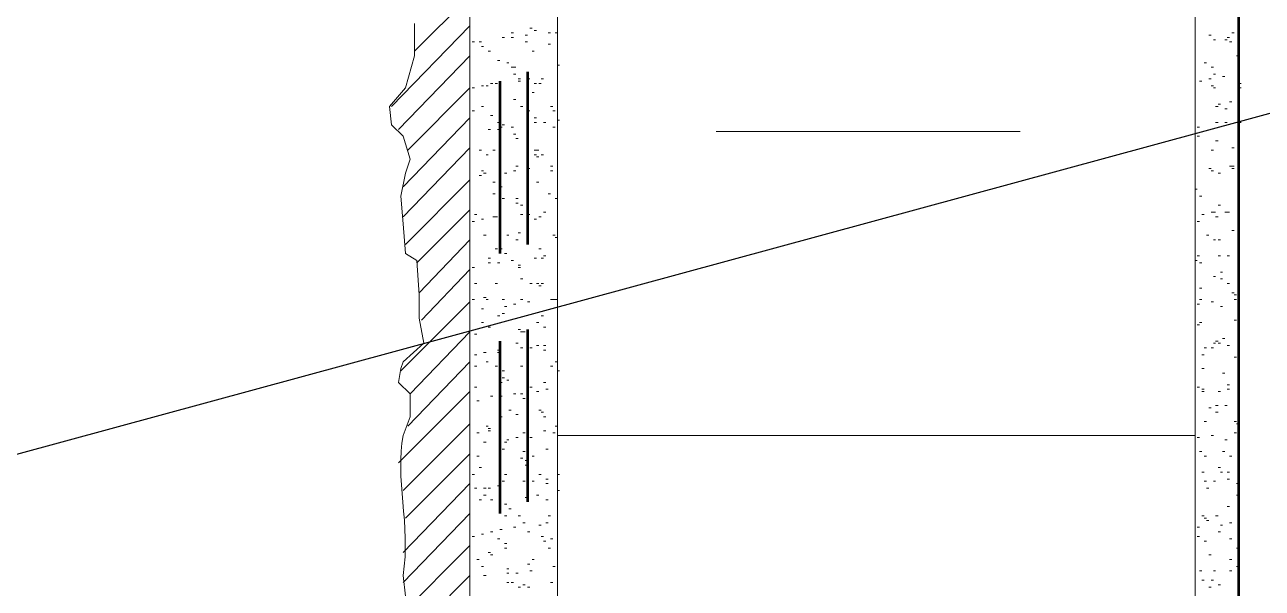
# Model space of a CAD drawing. Header units: millimetres. Extents: x 14 to 201, y 16 to 268.
# Drawn here: x 69.76 to 81.14, y 115.37 to 120.55 of the extents above; entities that cross this region are included whole.
import ezdxf

# ---------------------------------------------------------------- set-up
doc = ezdxf.new("R2010")
doc.units = ezdxf.units.MM
doc.header["$MEASUREMENT"] = 0
doc.layers.get('0').update_dxf_attribs({"linetype": 'CONTINUOUS'})

msp = doc.modelspace()

# ---------------------------------------------------------------- linework, layer by layer
at = {"color": 0, "linetype": 'Continuous', "lineweight": 53, "true_color": 0x000007}
for p, q in [((80.92, 77.766), (80.92, 129.942)), ((74.38, 120.121), (74.38, 118.533)), ((74.126, 120.036), (74.126, 118.449)), ((74.38, 117.75), (74.38, 116.163)), ((74.126, 117.644), (74.126, 116.057))]:
    msp.add_line(p, q, dxfattribs=at)
at = {"color": 0, "linetype": 'Continuous', "lineweight": 15, "true_color": 0x000007}
for p, q in [((80.518, 129.752), (80.518, 114.194)), ((73.85, 111.061), (73.85, 127.296)), ((74.655, 126.809), (74.655, 111.866))]:
    msp.add_line(p, q, dxfattribs=at)
at = {"color": 0, "linetype": 'Continuous', "lineweight": 15, "true_color": 0x656565}
for p, q in [((73.342, 120.311), (73.85, 120.819)), ((73.131, 119.803), (73.85, 120.544)), ((74.401, 120.523), (74.422, 120.523)), ((74.443, 120.502), (74.464, 120.502)), ((73.872, 120.396), (73.893, 120.396)), ((73.935, 120.396), (73.956, 120.396)), ((73.935, 120.396), (73.956, 120.396)), ((74.147, 120.438), (74.168, 120.438)), ((74.231, 120.481), (74.253, 120.481)), ((74.231, 120.438), (74.253, 120.438)), ((74.358, 120.459), (74.38, 120.459)), ((74.358, 120.396), (74.38, 120.396)), ((74.57, 120.481), (74.591, 120.481)), ((74.634, 120.481), (74.655, 120.481)), ((80.645, 120.459), (80.666, 120.459)), ((80.687, 120.417), (80.708, 120.417)), ((80.793, 120.417), (80.814, 120.417)), ((80.814, 120.438), (80.835, 120.438)), ((80.835, 120.396), (80.857, 120.396)), ((80.857, 120.481), (80.878, 120.481)), ((73.956, 120.354), (73.977, 120.354)), ((74.02, 120.311), (74.041, 120.311)), ((74.422, 120.311), (74.443, 120.311)), ((74.57, 120.375), (74.591, 120.375)), ((73.194, 119.592), (73.85, 120.269)), ((74.104, 120.227), (74.126, 120.227)), ((74.189, 120.205), (74.21, 120.205)), ((74.231, 120.163), (74.253, 120.163)), ((74.253, 120.163), (74.274, 120.163)), ((74.655, 120.184), (74.676, 120.184)), ((80.603, 120.205), (80.624, 120.205)), ((80.666, 120.163), (80.687, 120.163)), ((80.899, 120.269), (80.92, 120.269)), ((74.253, 120.1), (74.274, 120.1)), ((74.295, 120.057), (74.316, 120.057)), ((74.38, 120.057), (74.401, 120.057)), ((74.507, 120.057), (74.528, 120.057)), ((80.645, 120.057), (80.666, 120.057)), ((80.687, 120.1), (80.708, 120.1)), ((80.772, 120.079), (80.793, 120.079)), ((73.279, 119.401), (73.85, 119.973)), ((73.872, 119.973), (73.893, 119.973)), ((73.956, 119.994), (73.977, 119.994)), ((73.999, 119.994), (74.02, 119.994)), ((74.041, 120.015), (74.062, 120.015)), ((74.083, 120.015), (74.104, 120.015)), ((74.295, 120.036), (74.316, 120.036)), ((74.443, 120.015), (74.464, 120.015)), ((74.485, 120.015), (74.507, 120.015)), ((80.56, 120.036), (80.581, 120.036)), ((80.666, 119.994), (80.687, 119.994)), ((80.687, 119.973), (80.708, 119.973)), ((80.92, 120.015), (80.941, 120.015)), ((80.92, 119.973), (80.941, 119.973)), ((74.253, 119.867), (74.274, 119.867)), ((74.422, 119.93), (74.443, 119.93)), ((80.73, 119.825), (80.751, 119.825)), ((80.835, 119.846), (80.857, 119.846)), ((73.872, 119.761), (73.893, 119.761)), ((73.956, 119.803), (73.977, 119.803)), ((74.041, 119.719), (74.062, 119.719)), ((74.316, 119.803), (74.337, 119.803)), ((74.38, 119.761), (74.401, 119.761)), ((74.591, 119.803), (74.613, 119.803)), ((74.613, 119.761), (74.634, 119.761)), ((80.708, 119.803), (80.73, 119.803)), ((80.793, 119.782), (80.814, 119.782)), ((73.237, 119.062), (73.85, 119.697)), ((74.02, 119.592), (74.041, 119.592)), ((74.104, 119.655), (74.126, 119.655)), ((74.104, 119.592), (74.126, 119.592)), ((74.126, 119.613), (74.147, 119.613)), ((74.147, 119.634), (74.168, 119.634)), ((74.231, 119.613), (74.253, 119.613)), ((74.443, 119.697), (74.464, 119.697)), ((74.443, 119.655), (74.464, 119.655)), ((74.528, 119.655), (74.549, 119.655)), ((74.613, 119.613), (74.634, 119.613)), ((74.655, 119.676), (74.676, 119.676)), ((80.539, 119.613), (80.56, 119.613)), ((80.708, 119.655), (80.73, 119.655)), ((80.793, 119.655), (80.814, 119.655)), ((80.92, 119.655), (80.941, 119.655)), ((74.253, 119.549), (74.274, 119.549)), ((74.274, 119.507), (74.295, 119.507)), ((76.115, 119.571), (78.909, 119.571)), ((80.539, 119.528), (80.56, 119.528)), ((80.708, 119.486), (80.73, 119.486)), ((73.237, 118.787), (73.85, 119.422)), ((73.935, 119.401), (73.956, 119.401)), ((74.062, 119.401), (74.083, 119.401)), ((74.443, 119.401), (74.464, 119.401)), ((74.464, 119.401), (74.485, 119.401)), ((80.666, 119.401), (80.687, 119.401)), ((80.857, 119.422), (80.878, 119.422)), ((73.999, 119.359), (74.02, 119.359)), ((74.274, 119.253), (74.295, 119.253)), ((74.443, 119.359), (74.464, 119.359)), ((74.464, 119.338), (74.485, 119.338)), ((74.507, 119.359), (74.528, 119.359)), ((74.591, 119.253), (74.613, 119.253)), ((80.835, 119.253), (80.857, 119.253)), ((80.857, 119.253), (80.878, 119.253)), ((73.935, 119.168), (73.956, 119.168)), ((73.956, 119.211), (73.977, 119.211)), ((73.977, 119.189), (73.999, 119.189)), ((74.168, 119.189), (74.189, 119.189)), ((74.253, 119.211), (74.274, 119.211)), ((74.253, 119.211), (74.274, 119.211)), ((74.38, 119.232), (74.401, 119.232)), ((74.591, 119.211), (74.613, 119.211)), ((80.645, 119.232), (80.666, 119.232)), ((80.666, 119.211), (80.687, 119.211)), ((80.73, 119.189), (80.751, 119.189)), ((80.857, 119.232), (80.878, 119.232)), ((73.258, 118.533), (73.85, 119.126)), ((74.062, 119.105), (74.083, 119.105)), ((74.126, 119.062), (74.147, 119.062)), ((74.464, 119.105), (74.485, 119.105)), ((80.518, 119.041), (80.539, 119.041)), ((74.062, 118.999), (74.083, 118.999)), ((74.147, 118.957), (74.168, 118.957)), ((74.274, 118.957), (74.295, 118.957)), ((74.274, 118.914), (74.295, 118.914)), ((74.57, 118.999), (74.591, 118.999)), ((74.634, 118.957), (74.655, 118.957)), ((80.56, 118.978), (80.581, 118.978)), ((73.364, 118.364), (73.85, 118.851)), ((73.893, 118.808), (73.914, 118.808)), ((74.316, 118.893), (74.337, 118.893)), ((74.316, 118.808), (74.337, 118.808)), ((74.38, 118.808), (74.401, 118.808)), ((74.38, 118.808), (74.401, 118.808)), ((74.528, 118.83), (74.549, 118.83)), ((80.581, 118.808), (80.603, 118.808)), ((80.666, 118.83), (80.687, 118.83)), ((80.687, 118.83), (80.708, 118.83)), ((80.73, 118.893), (80.751, 118.893)), ((80.793, 118.83), (80.814, 118.83)), ((80.814, 118.83), (80.835, 118.83)), ((73.872, 118.745), (73.893, 118.745)), ((73.956, 118.766), (73.977, 118.766)), ((74.062, 118.787), (74.083, 118.787)), ((74.083, 118.787), (74.104, 118.787)), ((74.443, 118.766), (74.464, 118.766)), ((74.485, 118.787), (74.507, 118.787)), ((80.539, 118.745), (80.56, 118.745)), ((80.708, 118.787), (80.73, 118.787)), ((73.385, 118.089), (73.85, 118.576)), ((73.977, 118.618), (73.999, 118.618)), ((74.189, 118.618), (74.21, 118.618)), ((74.274, 118.576), (74.295, 118.576)), ((74.295, 118.639), (74.316, 118.639)), ((74.613, 118.618), (74.634, 118.618)), ((74.634, 118.597), (74.655, 118.597)), ((80.624, 118.618), (80.645, 118.618)), ((80.687, 118.576), (80.708, 118.576)), ((80.73, 118.576), (80.751, 118.576)), ((80.857, 118.66), (80.878, 118.66)), ((74.083, 118.491), (74.104, 118.491)), ((74.126, 118.491), (74.147, 118.491)), ((74.485, 118.491), (74.507, 118.491)), ((74.02, 118.406), (74.041, 118.406)), ((74.02, 118.364), (74.041, 118.364)), ((74.104, 118.364), (74.126, 118.364)), ((74.168, 118.449), (74.189, 118.449)), ((74.231, 118.385), (74.253, 118.385)), ((74.295, 118.343), (74.316, 118.343)), ((74.443, 118.406), (74.464, 118.406)), ((74.507, 118.406), (74.528, 118.406)), ((74.528, 118.428), (74.549, 118.428)), ((80.518, 118.385), (80.539, 118.385)), ((80.539, 118.428), (80.56, 118.428)), ((80.56, 118.364), (80.581, 118.364)), ((80.73, 118.428), (80.751, 118.428)), ((80.814, 118.428), (80.835, 118.428)), ((73.406, 117.835), (73.85, 118.301)), ((73.872, 118.322), (73.893, 118.322)), ((74.295, 118.322), (74.316, 118.322)), ((80.687, 118.237), (80.708, 118.237)), ((80.751, 118.279), (80.772, 118.279)), ((73.893, 118.174), (73.914, 118.174)), ((74.083, 118.174), (74.104, 118.174)), ((74.316, 118.216), (74.337, 118.216)), ((74.401, 118.174), (74.422, 118.174)), ((74.464, 118.174), (74.485, 118.174)), ((74.485, 118.152), (74.507, 118.152)), ((74.507, 118.174), (74.528, 118.174)), ((80.56, 118.131), (80.581, 118.131)), ((80.751, 118.216), (80.772, 118.216)), ((80.814, 118.174), (80.835, 118.174)), ((73.215, 117.369), (73.85, 118.004)), ((73.872, 118.025), (73.893, 118.025)), ((73.977, 118.046), (73.999, 118.046)), ((73.999, 118.025), (74.02, 118.025)), ((74.147, 118.025), (74.168, 118.025)), ((74.316, 118.025), (74.337, 118.025)), ((74.38, 118.004), (74.401, 118.004)), ((74.591, 118.025), (74.613, 118.025)), ((74.613, 118.025), (74.634, 118.025)), ((74.634, 118.025), (74.655, 118.025)), ((80.56, 118.025), (80.581, 118.025)), ((80.666, 118.004), (80.687, 118.004)), ((80.857, 118.089), (80.878, 118.089)), ((80.878, 118.068), (80.899, 118.068)), ((80.878, 118.025), (80.899, 118.025)), ((73.956, 117.941), (73.977, 117.941)), ((74.147, 117.898), (74.168, 117.898)), ((74.168, 117.962), (74.189, 117.962)), ((74.253, 117.983), (74.274, 117.983)), ((80.539, 117.983), (80.56, 117.983)), ((80.751, 117.962), (80.772, 117.962)), ((73.956, 117.814), (73.977, 117.814)), ((74.02, 117.771), (74.041, 117.771)), ((74.104, 117.877), (74.126, 117.877)), ((74.464, 117.814), (74.485, 117.814)), ((74.507, 117.877), (74.528, 117.877)), ((74.528, 117.771), (74.549, 117.771)), ((80.539, 117.792), (80.56, 117.792)), ((80.56, 117.814), (80.581, 117.814)), ((80.878, 117.835), (80.899, 117.835)), ((73.3, 117.158), (73.85, 117.729)), ((73.893, 117.708), (73.914, 117.708)), ((74.295, 117.75), (74.316, 117.75)), ((74.316, 117.729), (74.337, 117.729)), ((74.337, 117.729), (74.358, 117.729)), ((80.772, 117.666), (80.793, 117.666)), ((74.104, 117.56), (74.126, 117.56)), ((74.274, 117.623), (74.295, 117.623)), ((74.316, 117.581), (74.337, 117.581)), ((74.401, 117.581), (74.422, 117.581)), ((74.464, 117.602), (74.485, 117.602)), ((74.528, 117.602), (74.549, 117.602)), ((74.528, 117.56), (74.549, 117.56)), ((80.603, 117.581), (80.624, 117.581)), ((80.666, 117.581), (80.687, 117.581)), ((80.687, 117.623), (80.708, 117.623)), ((80.708, 117.644), (80.73, 117.644)), ((80.73, 117.623), (80.751, 117.623)), ((80.814, 117.602), (80.835, 117.602)), ((73.279, 116.861), (73.85, 117.454)), ((73.893, 117.517), (73.914, 117.517)), ((73.977, 117.538), (73.999, 117.538)), ((73.999, 117.454), (74.02, 117.454)), ((74.104, 117.538), (74.126, 117.538)), ((74.634, 117.454), (74.655, 117.454)), ((80.581, 117.517), (80.603, 117.517)), ((80.878, 117.496), (80.899, 117.496)), ((73.893, 117.412), (73.914, 117.412)), ((74.083, 117.412), (74.104, 117.412)), ((74.147, 117.369), (74.168, 117.369)), ((74.316, 117.412), (74.337, 117.412)), ((74.591, 117.412), (74.613, 117.412)), ((74.655, 117.369), (74.676, 117.369)), ((80.581, 117.39), (80.603, 117.39)), ((80.772, 117.348), (80.793, 117.348)), ((73.893, 117.221), (73.914, 117.221)), ((74.126, 117.263), (74.147, 117.263)), ((74.147, 117.306), (74.168, 117.306)), ((74.189, 117.284), (74.21, 117.284)), ((74.401, 117.221), (74.422, 117.221)), ((74.528, 117.263), (74.549, 117.263)), ((80.539, 117.221), (80.56, 117.221)), ((80.814, 117.242), (80.835, 117.242)), ((73.194, 116.523), (73.85, 117.179)), ((73.914, 117.094), (73.935, 117.094)), ((74.041, 117.136), (74.062, 117.136)), ((74.126, 117.136), (74.147, 117.136)), ((74.253, 117.158), (74.274, 117.158)), ((74.316, 117.158), (74.337, 117.158)), ((74.337, 117.115), (74.358, 117.115)), ((74.464, 117.179), (74.485, 117.179)), ((74.549, 117.2), (74.57, 117.2)), ((80.581, 117.2), (80.603, 117.2)), ((80.581, 117.179), (80.603, 117.179)), ((80.73, 117.179), (80.751, 117.179)), ((80.814, 117.2), (80.835, 117.2)), ((74.21, 117.009), (74.231, 117.009)), ((74.485, 117.009), (74.507, 117.009)), ((74.507, 116.988), (74.528, 116.988)), ((80.645, 117.03), (80.666, 117.03)), ((80.708, 117.052), (80.73, 117.052)), ((80.708, 116.988), (80.73, 116.988)), ((80.793, 117.052), (80.814, 117.052)), ((73.237, 116.268), (73.85, 116.882)), ((73.999, 116.861), (74.02, 116.861)), ((74.126, 116.946), (74.147, 116.946)), ((74.274, 116.967), (74.295, 116.967)), ((74.528, 116.946), (74.549, 116.946)), ((74.634, 116.861), (74.655, 116.861)), ((80.603, 116.904), (80.624, 116.904)), ((80.878, 116.904), (80.899, 116.904)), ((80.899, 116.882), (80.92, 116.882)), ((73.914, 116.798), (73.935, 116.798)), ((74.02, 116.84), (74.041, 116.84)), ((74.02, 116.819), (74.041, 116.819)), ((74.274, 116.755), (74.295, 116.755)), ((74.337, 116.798), (74.358, 116.798)), ((74.401, 116.755), (74.422, 116.755)), ((74.528, 116.819), (74.549, 116.819)), ((74.613, 116.798), (74.634, 116.798)), ((74.655, 116.776), (80.518, 116.776)), ((80.539, 116.755), (80.56, 116.755)), ((80.666, 116.776), (80.687, 116.776)), ((80.878, 116.798), (80.899, 116.798)), ((73.977, 116.713), (73.999, 116.713)), ((74.147, 116.65), (74.168, 116.65)), ((74.168, 116.713), (74.189, 116.713)), ((74.189, 116.734), (74.21, 116.734)), ((74.549, 116.65), (74.57, 116.65)), ((80.793, 116.734), (80.814, 116.734)), ((73.258, 116.014), (73.85, 116.607)), ((73.914, 116.586), (73.935, 116.586)), ((74.316, 116.565), (74.337, 116.565)), ((74.337, 116.628), (74.358, 116.628)), ((74.358, 116.544), (74.38, 116.544)), ((74.422, 116.586), (74.443, 116.586)), ((80.56, 116.628), (80.581, 116.628)), ((80.603, 116.586), (80.624, 116.586)), ((80.772, 116.628), (80.793, 116.628)), ((80.835, 116.586), (80.857, 116.586)), ((73.872, 116.417), (73.893, 116.417)), ((73.935, 116.48), (73.956, 116.48)), ((74.168, 116.417), (74.189, 116.417)), ((74.358, 116.501), (74.38, 116.501)), ((74.485, 116.417), (74.507, 116.417)), ((74.655, 116.417), (74.676, 116.417)), ((80.581, 116.438), (80.603, 116.438)), ((80.73, 116.48), (80.751, 116.48)), ((80.751, 116.438), (80.772, 116.438)), ((80.814, 116.438), (80.835, 116.438)), ((73.237, 115.697), (73.85, 116.332)), ((74.104, 116.311), (74.126, 116.311)), ((74.147, 116.353), (74.168, 116.353)), ((74.337, 116.353), (74.358, 116.353)), ((74.422, 116.353), (74.443, 116.353)), ((74.549, 116.374), (74.57, 116.374)), ((74.549, 116.332), (74.57, 116.332)), ((80.603, 116.353), (80.624, 116.353)), ((80.687, 116.353), (80.708, 116.353)), ((80.814, 116.374), (80.835, 116.374)), ((80.899, 116.332), (80.92, 116.332)), ((73.893, 116.29), (73.914, 116.29)), ((73.935, 116.184), (73.956, 116.184)), ((73.977, 116.29), (73.999, 116.29)), ((73.977, 116.226), (73.999, 116.226)), ((74.02, 116.29), (74.041, 116.29)), ((74.041, 116.184), (74.062, 116.184)), ((74.358, 116.205), (74.38, 116.205)), ((74.464, 116.226), (74.485, 116.226)), ((74.549, 116.184), (74.57, 116.184)), ((74.655, 116.268), (74.676, 116.268)), ((80.624, 116.29), (80.645, 116.29)), ((80.899, 116.226), (80.92, 116.226)), ((74.168, 116.142), (74.189, 116.142)), ((74.21, 116.099), (74.231, 116.099)), ((80.814, 116.12), (80.835, 116.12)), ((73.237, 115.422), (73.85, 116.057)), ((74.168, 116.036), (74.189, 116.036)), ((74.295, 116.036), (74.316, 116.036)), ((74.337, 115.972), (74.358, 115.972)), ((74.485, 115.951), (74.507, 115.951)), ((74.549, 115.972), (74.57, 115.972)), ((74.57, 116.036), (74.591, 116.036)), ((80.581, 116.036), (80.603, 116.036)), ((80.603, 116.014), (80.624, 116.014)), ((80.624, 115.993), (80.645, 115.993)), ((80.708, 116.036), (80.73, 116.036)), ((80.751, 115.951), (80.772, 115.951)), ((80.835, 115.972), (80.857, 115.972)), ((73.872, 115.845), (73.893, 115.845)), ((73.956, 115.866), (73.977, 115.866)), ((74.041, 115.888), (74.062, 115.888)), ((74.126, 115.909), (74.147, 115.909)), ((74.253, 115.93), (74.274, 115.93)), ((74.38, 115.888), (74.401, 115.888)), ((74.507, 115.845), (74.528, 115.845)), ((80.539, 115.93), (80.56, 115.93)), ((80.539, 115.845), (80.56, 115.845)), ((80.73, 115.888), (80.751, 115.888)), ((73.215, 115.126), (73.85, 115.761)), ((74.104, 115.824), (74.126, 115.824)), ((74.168, 115.782), (74.189, 115.782)), ((74.168, 115.739), (74.189, 115.739)), ((74.528, 115.803), (74.549, 115.803)), ((74.57, 115.739), (74.591, 115.739)), ((74.591, 115.824), (74.613, 115.824)), ((80.603, 115.803), (80.624, 115.803)), ((80.835, 115.824), (80.857, 115.824)), ((80.899, 115.739), (80.92, 115.739)), ((73.914, 115.633), (73.935, 115.633)), ((74.02, 115.697), (74.041, 115.697)), ((74.041, 115.676), (74.062, 115.676)), ((74.422, 115.633), (74.443, 115.633)), ((80.645, 115.676), (80.666, 115.676)), ((80.835, 115.633), (80.857, 115.633)), ((73.956, 115.57), (73.977, 115.57)), ((74.189, 115.549), (74.21, 115.549)), ((74.189, 115.507), (74.21, 115.507)), ((74.274, 115.507), (74.295, 115.507)), ((74.38, 115.591), (74.401, 115.591)), ((74.401, 115.528), (74.422, 115.528)), ((74.613, 115.57), (74.634, 115.57)), ((80.56, 115.528), (80.581, 115.528)), ((80.687, 115.528), (80.708, 115.528)), ((80.835, 115.528), (80.857, 115.528)), ((80.899, 115.57), (80.92, 115.57)), ((73.194, 114.829), (73.85, 115.485)), ((73.977, 115.485), (73.999, 115.485)), ((74.189, 115.422), (74.21, 115.422)), ((74.231, 115.422), (74.253, 115.422)), ((74.337, 115.401), (74.358, 115.401)), ((74.591, 115.422), (74.613, 115.422)), ((80.581, 115.443), (80.603, 115.443)), ((80.666, 115.443), (80.687, 115.443)), ((80.73, 115.401), (80.751, 115.401)), ((74.295, 115.379), (74.316, 115.379)), ((74.38, 115.379), (74.401, 115.379)), ((80.645, 115.379), (80.666, 115.379))]:
    msp.add_line(p, q, dxfattribs=at)
at = {"color": 0, "linetype": 'Continuous', "lineweight": 25, "true_color": 0x000007}
msp.add_lwpolyline([(101.494, 125.264), (35.264, 107.23), (30.988, 107.23)], dxfattribs=at)
at = {"color": 0, "linetype": 'Continuous', "lineweight": 15, "true_color": 0x000007}
for points in [[(73.237, 116.776), (73.3, 116.946), (73.3, 117.158), (73.194, 117.263), (73.215, 117.39), (73.237, 117.454), (73.427, 117.623), (73.385, 117.856), (73.385, 118.068), (73.364, 118.385), (73.258, 118.449), (73.237, 118.724), (73.215, 118.978), (73.258, 119.189), (73.3, 119.317), (73.237, 119.528), (73.131, 119.634), (73.11, 119.803), (73.258, 119.973), (73.342, 120.269), (73.342, 120.565)], [(73.3, 113.284), (73.3, 113.432), (73.279, 113.538), (73.279, 113.623), (73.237, 113.665), (73.194, 113.771), (73.194, 113.834), (73.237, 114.025), (73.237, 114.046), (73.279, 114.131), (73.279, 114.152), (73.321, 114.215), (73.3, 114.364), (73.258, 114.491), (73.194, 114.829), (73.173, 114.914), (73.215, 115.126), (73.258, 115.295), (73.237, 115.485)]]:
    msp.add_lwpolyline(points, dxfattribs=at)
msp.add_open_spline([(73.237, 115.485), (73.308, 115.95), (73.16, 116.392), (73.237, 116.776)], degree=3, dxfattribs=at)

doc.saveas('drawing.dxf')
